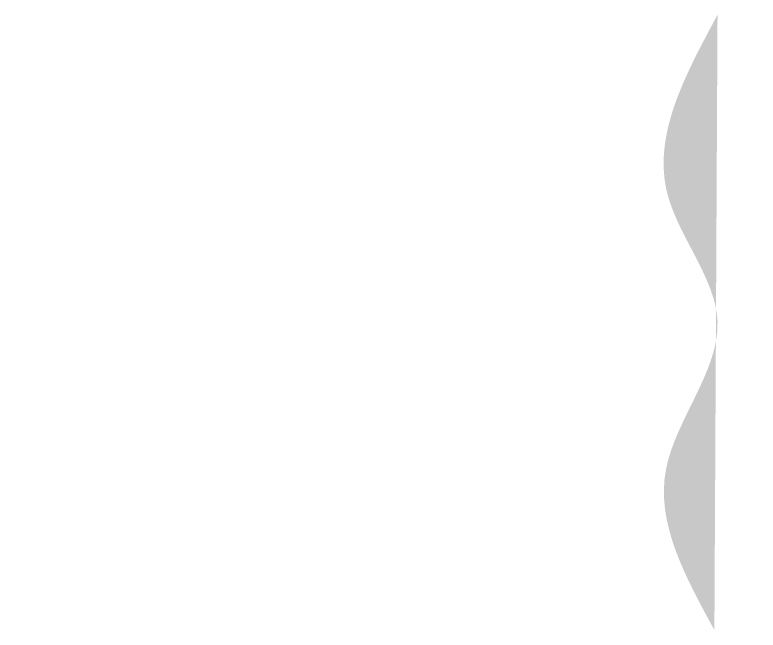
# Model space of a CAD drawing. Header units: millimetres. Extents: x -293 to 5666, y -3485 to 352.
# Drawn here: x 1423.6 to 1529.6, y -1358.1 to -1270.4 of the extents above; entities that cross this region are included whole.
import ezdxf

# ---------------------------------------------------------------- set-up
doc = ezdxf.new("R2010")
doc.units = ezdxf.units.MM
doc.layers.get('0').update_dxf_attribs({"lineweight": 18})

msp = doc.modelspace()

# ---------------------------------------------------------------- hatches: boundary and pattern name
h = msp.add_hatch(color=252)
h.dxf.hatch_style = 1
edge = h.paths.add_edge_path()
edge.add_line((1517.8604, -1282.8055), (1423.6073, -1282.8055))
edge.add_line((1423.6073, -1282.8055), (1423.6073, -1279.8055))
edge.add_line((1423.6073, -1279.8055), (1519.0584, -1279.8055))
edge = h.paths.add_edge_path()
edge.add_line((1517.8604, -1282.8055), (1423.6073, -1282.8055))
edge.add_line((1423.6073, -1282.8055), (1423.6073, -1279.8055))
edge.add_line((1423.6073, -1279.8055), (1519.0584, -1279.8055))
edge = h.paths.add_edge_path()
edge.add_spline(control_points=[(1523.8335, -1270.3653), (1519.1741, -1278.9872), (1511.1072, -1293.9146), (1529.6254, -1314.8231), (1511.1001, -1335.6164), (1519.204, -1350.4363), (1523.3876, -1358.0871)], knot_values=[0, 0, 0, 0, 26.55081306, 45.96803234, 68.38984488, 92.31788534, 92.31788534, 92.31788534, 92.31788534], degree=3, periodic=0)
h = msp.add_hatch(color=252)
h.dxf.hatch_style = 1
edge = h.paths.add_edge_path()
edge.add_line((1517.8604, -1282.8055), (1423.6073, -1282.8055))
edge.add_line((1423.6073, -1282.8055), (1423.6073, -1279.8055))
edge.add_line((1423.6073, -1279.8055), (1519.0584, -1279.8055))
edge = h.paths.add_edge_path()
edge.add_line((1517.8604, -1282.8055), (1423.6073, -1282.8055))
edge.add_line((1423.6073, -1282.8055), (1423.6073, -1279.8055))
edge.add_line((1423.6073, -1279.8055), (1519.0584, -1279.8055))

doc.saveas('drawing.dxf')
